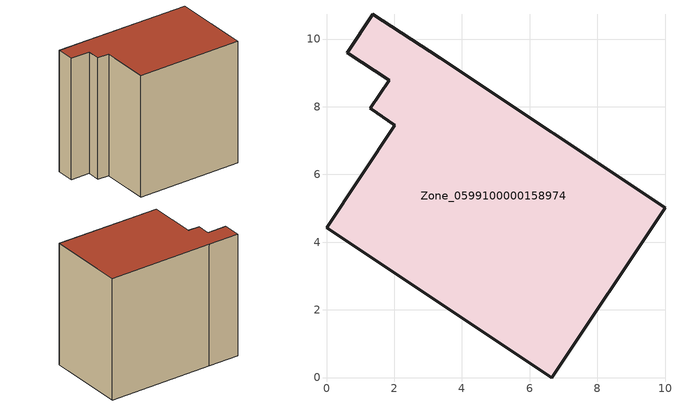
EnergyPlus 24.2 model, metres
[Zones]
Zone_0599100000158974
 floor ground (C_G): 2.02,7.46 1.29,7.96 1.86,8.78 0.61,9.6 1.37,10.73 3.35,9.44 10,5.01 6.66,0 0,4.43 z0
 wall outside (C_F): 3.35,9.44 1.37,10.73 0.61,9.6 1.86,8.78 1.29,7.96 2.02,7.46 0,4.43 6.66,0 10,5.01 3.35,9.44 z0:9.23
 roof outside (C_R): 6.66,0 10,5.01 3.35,9.44 1.37,10.73 0.61,9.6 1.86,8.78 1.29,7.96 2.02,7.46 0,4.43 z9.23
[BUILDING]
Pand.0599100000158974: North Axis=0; Terrain=City; Loads Convergence Tolerance Value=0.04; Temperature Convergence Tolerance Value=0.4; Solar Distribution=FullExterior; Maximum Number of Warmup Days=25; Minimum Number of Warmup Days=1
[Site:Location]
Rotterdam.The.Hague.AP_ZH_NLD Design_Conditions: Latitude=51.96; Longitude=4.45; Time Zone=1; Elevation=-4.5
[SITE:GROUNDTEMPERATURE:BUILDINGSURFACE]
18, 18, 18, 18, 18, 18, 18, 18, 18, 18, 18, 18
[MATERIAL] Thermal Absorptance=0.9; Solar Absorptance=0.7; Visible Absorptance=0.7
Name | Roughness | Thickness | Conductivity | Density | Specific Heat
G.TC.1946 | MediumSmooth | 0.15 | 1 | 540 | 1210
F.TC.1946 | Rough | 0.3 | 0.857143 | 1920 | 840
R.TC.1946 | MediumRough | 0.2 | 0.909091 | 1500 | 1000
[CONSTRUCTION]
C_G: G.TC.1946
C_F: F.TC.1946
C_R: R.TC.1946
[ZONE]
Zone_0599100000158974: Type=1; Multiplier=1; Ceiling Height=Autocalculate; Volume=Autocalculate; Floor Area=autocalculate; Part of Total Floor Area=Yes
[ZONEINFILTRATION:DESIGNFLOWRATE]
Infil_Zone_0599100000158974: Zone or ZoneList or Space or SpaceList=Zone_0599100000158974; Schedule=AlwaysOn; Design Flow Rate Calculation Method=Flow/Area; Flow Rate per Floor Area=0.003; Constant Term Coefficient=1; Temperature Term Coefficient=0; Velocity Term Coefficient=0; Velocity Squared Term Coefficient=0
[HVACTEMPLATE:ZONE:IDEALLOADSAIRSYSTEM]
Zone_0599100000158974: Maximum Heating Supply Air Temperature=50; Minimum Cooling Supply Air Temperature=13; Maximum Heating Supply Air Humidity Ratio=0.0156; Minimum Cooling Supply Air Humidity Ratio=0.0077; Heating Limit=NoLimit; Cooling Limit=NoLimit; Dehumidification Control Type=ConstantSensibleHeatRatio; Cooling Sensible Heat Ratio=0.7; Dehumidification Setpoint=60; Humidification Control Type=None; Humidification Setpoint=30; Outdoor Air Method=None; Outdoor Air Flow Rate per Person=0.00944; Outdoor Air Flow Rate per Zone Floor Area=0; Outdoor Air Flow Rate per Zone=0; Demand Controlled Ventilation Type=None; Outdoor Air Economizer Type=NoEconomizer; Heat Recovery Type=None; Sensible Heat Recovery Effectiveness=0.7; Latent Heat Recovery Effectiveness=0.65
[ZONECONTROL:THERMOSTAT]
ThermostatControl_Zone_0599100000158974: Zone or ZoneList=Zone_0599100000158974; Control Type Schedule=DualSetpointControlType; Control 1=Thermostat_Zone_0599100000158974; Temperature Difference Between Cutout And Setpoint=0
[THERMOSTATSETPOINT:DUALSETPOINT]
Thermostat_Zone_0599100000158974: Heating Setpoint Temperature Schedule=HeatingSetpoint_Zone_0599100000158974; Cooling Setpoint Temperature Schedule=CoolingSetpoint_Zone_0599100000158974
[SCHEDULE:COMPACT]
HeatingSetpoint_Zone_0599100000158974: Through: 12/31, For: AllDays, Until: 24:00, 21
CoolingSetpoint_Zone_0599100000158974: Through: 12/31, For: AllDays, Until: 24:00, 24
DualSetpointControlType: Through: 12/31, For: AllDays, Until: 24:00, 4
AlwaysOn: Through: 12/31, For: AllDays, Until: 24:00, 1
